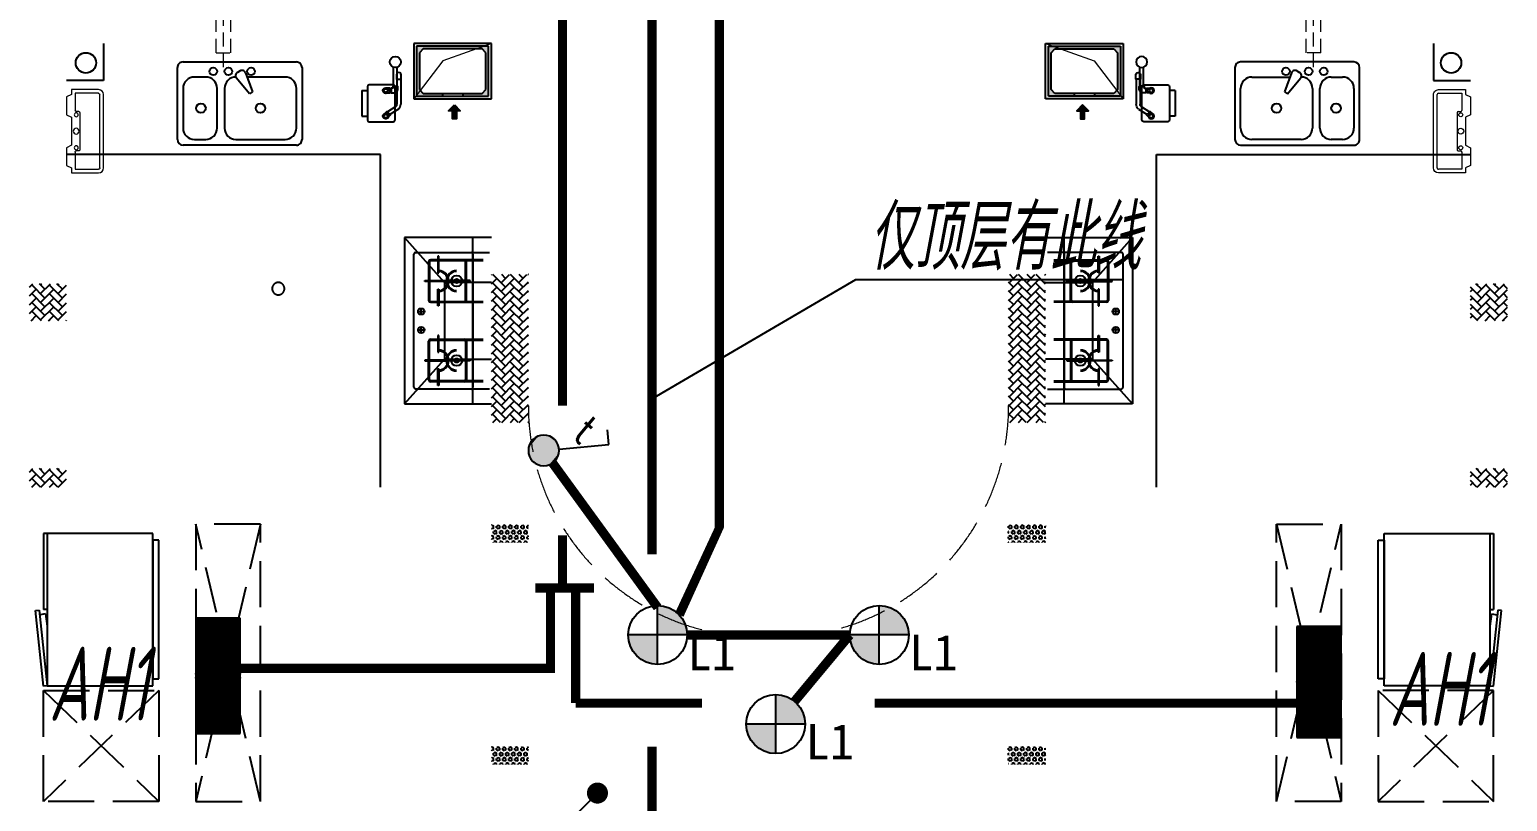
# Model space of a CAD drawing. Extents: x 3443499 to 7125205, y -1700016 to -264854.
# Drawn here: x 3529409 to 3537409, y -1070347 to -1066172 of the extents above; entities that cross this region are included whole.
import ezdxf
from ezdxf.enums import TextEntityAlignment as Align

# ---------------------------------------------------------------- set-up
doc = ezdxf.new("R2010")
doc.units = 0
doc.header["$LTSCALE"] = 1000
doc.header["$MEASUREMENT"] = 0
for name, pattern in [('__DASH', [0.35, 0.25, -0.1]), ('A户型$0$DASH', [0.35, 0.25, -0.1]), ('DASH', [0.35, 0.25, -0.1]), ('HIDDEN', [0.375, 0.25, -0.125])]:
    doc.linetypes.add(name, pattern=pattern)
doc.layers.get('0').update_dxf_attribs({"linetype": 'CONTINUOUS'})
for name, color, linetype in [('!校对', 2, 'CONTINUOUS'), ('5fur', 175, 'CONTINUOUS'), ('AH-FURNITURE', 1, 'CONTINUOUS'), ('DIM-照明', 7, 'CONTINUOUS'), ('E-天花灯具', 92, 'CONTINUOUS'), ('EQUIP-照明', 3, 'CONTINUOUS'), ('EQUIP-箱柜', 3, 'CONTINUOUS'), ('IP-bath&kitchen-JOHNSON', 4, 'CONTINUOUS'), ('LVTRY', 252, 'CONTINUOUS'), ('LWIRE', 4, 'CONTINUOUS'), ('VPIPE-中水', 122, 'CONTINUOUS'), ('WIRE-动力', 7, 'CONTINUOUS'), ('WIRE-照明', 2, 'CONTINUOUS'), ('保温', 6, 'CONTINUOUS'), ('建筑-排气道', 252, 'CONTINUOUS')]:
    doc.layers.add(name, color=color, linetype=linetype)
for name, color, linetype, lineweight in [('PUB_HATCH', 8, 'CONTINUOUS', 9), ('STAIR', 252, 'CONTINUOUS', 20), ('平面-空调室内机', 176, 'CONTINUOUS', 9), ('平面-空调预留孔', 252, 'CONTINUOUS', 15), ('立面-洞口示意', 252, 'CONTINUOUS', 13)]:
    doc.layers.add(name, color=color, linetype=linetype, lineweight=lineweight)
doc.styles.add('_TCH_LABEL', font='COMPLEX', dxfattribs={"bigfont": 'GBCBIG'})
doc.styles.add('_TEL_DIM', font='SIMPLEX', dxfattribs={"width": 0.8, "height": 3.5, "bigfont": 'HZTXT'})
doc.styles.add('DIM_FONT', font='SIMPLEX', dxfattribs={"width": 0.7, "bigfont": 'GBCBIG'})
doc.styles.add('HZTXT', font='gbeitc.shx', dxfattribs={"width": 0.8, "height": 400, "bigfont": 'hztxt.shx'})
doc.styles.get("Standard").update_dxf_attribs({"font": 'gbenor.shx', "bigfont": 'gbcbig.shx'})
doc.styles.add('黑体', font='simhei.ttf')
pattern_1 = [(45, (-1012960.294779111, -343660.6615687997), (0, 47.41575231924514), [100.584, -33.528]), (135, (-1012936.586919111, -343636.9537087997), (3.05311331771918e-15, 47.41575231924513), [100.584, -33.528])]
pattern_2 = [(45, (-1012960.392521861, -342660.6615692861), (0, 47.41575231924514), [100.584, -33.528]), (135, (-1012936.684661862, -342636.9537092861), (3.05311331771918e-15, 47.41575231924513), [100.584, -33.528])]
pattern_3 = [(45, (-503782.4698887531, -516048.4609178798), (0, 47.41575231924514), [100.584, -33.528]), (135, (-503758.7620287531, -516024.7530578797), (3.05311331771918e-15, 47.41575231924513), [100.584, -33.528])]
pattern_4 = [(90, (-503782.4698853028, -517398.4603122922), (-16.49778, 1.010197673501861e-15), [9.525, -19.05]), (210, (-503782.4698853028, -517398.4603122922), (8.248889999999996, -14.28749658604684), [9.525, -19.05]), (150, (-503782.4698853028, -517388.9353122922), (-8.248890000000003, -14.28749658604684), [9.525, -19.05])]
pattern_5 = [(90, (-503782.4698840767, -518598.460312426), (-16.49778, 1.010197673501861e-15), [9.525, -19.05]), (210, (-503782.4698840767, -518598.460312426), (8.248889999999996, -14.28749658604684), [9.525, -19.05]), (150, (-503782.4698840767, -518588.935312426), (-8.248890000000003, -14.28749658604684), [9.525, -19.05])]

# ---------------------------------------------------------------- blocks, each defined once
blk = doc.blocks.new('A$C00A30745')
at = {"layer": '5fur', "color": 252, "linetype": 'A户型$0$DASH'}
for p, q in [((10500.00284333667, 5899.999999862397), (10500.00103445677, 4399.999999427702)), ((10850.00284353783, 5899.999999862397), (10500.00103445677, 4399.999999427702)), ((10850.00284353783, 5899.999999862397), (10500.00284333667, 5899.999999862397)), ((10850.00103465794, 4399.999999427702), (10500.00284333667, 5899.999999862397)), ((10850.00103465794, 4399.999999427702), (10850.00284353783, 5899.999999862397)), ((9675.001893796027, 5000.002983217593), (10300.00284331664, 5000.002983217593)), ((9675.001893796027, 4399.999999427702), (9675.001893796027, 5000.002983217593)), ((9675.001893796027, 5000.002983217593), (10300.00284331664, 4399.999999427702)), ((10300.00284331664, 5000.002983217593), (9675.001893796027, 4399.999999427702)), ((10300.00284331664, 5000.002983217593), (10300.00284331664, 4399.999999427702)), ((10300.00284331664, 4399.999999427702), (9675.001893796027, 4399.999999427702)), ((10500.00103445677, 4399.999999427702), (10850.00103465794, 4399.999999427702))]:
    blk.add_line(p, q, dxfattribs=at)
blk = doc.blocks.new('dongkong')
at = {"layer": '平面-空调预留孔', "color": 8, "linetype": 'HIDDEN', "ltscale": 0.3}
for p, q in [((-603796.0415180789, 210899.900060961), (-603796.0415180789, 210431.4859232727)), ((-603836.0415180789, 210820.9630630909), (-603836.0415180789, 210510.8096162414)), ((-603836.0415180789, 210820.9630630909), (-603756.0415180789, 210820.9630630909)), ((-603756.0415180789, 210820.9630630909), (-603756.0415180789, 210510.8096162414))]:
    blk.add_line(p, q, dxfattribs=at)
blk.add_lwpolyline([(-603756.0415180789, 210510.8096162414), (-603836.0415180789, 210510.8096162414)], dxfattribs=at)
blk = doc.blocks.new('A$C263B1184')
at = {"layer": '保温', "linetype": 'ByBlock', "ltscale": 10}
h = blk.add_hatch(dxfattribs=at)
h.set_pattern_fill('AR-HBONE', color=251, scale=55)
h.set_pattern_definition(pattern_3)
h.paths.add_polyline_path([(-1199.901053229521, 8249.999897828966), (-1199.901094635832, 9049.999290105829), (-1399.901078326628, 9049.999486750748), (-1399.901036920317, 8250.00009447377)])
h = blk.add_hatch(dxfattribs=at)
h.set_pattern_fill('AR-HBONE', color=251, scale=55)
h.set_pattern_definition(pattern_3)
h.paths.add_polyline_path([(1399.901053234527, 8249.999897828966), (1399.901094640838, 9049.999290105829), (1599.901078331633, 9049.999486750748), (1599.901036925323, 8250.00009447377)])
h = blk.add_hatch(dxfattribs=at)
h.set_pattern_fill('AR-HBONE', color=251, scale=55)
h.set_pattern_definition(pattern_2)
h.paths.add_polyline_path([(-3699.998795152118, 8799.99990214809), (-3699.998836558429, 8999.999899138289), (-3899.998820249224, 9000.000095783209), (-3899.998778842913, 8800.000098792894)])
h = blk.add_hatch(dxfattribs=at)
h.set_pattern_fill('AR-HBONE', color=251, scale=55)
h.set_pattern_definition(pattern_2)
h.paths.add_polyline_path([(3899.998795157124, 8799.99990214809), (3899.998836563434, 8999.999899138289), (4099.99882025423, 9000.000095783209), (4099.998778847919, 8800.000098792894)])
h = blk.add_hatch(dxfattribs=at)
h.set_pattern_fill('AR-HBONE', color=251, scale=55)
h.set_pattern_definition(pattern_1)
h.paths.add_polyline_path([(-3699.901048339845, 7899.999902584299), (-3699.90109380841, 7999.999899624672), (-3899.901077499206, 8000.000096269592), (-3899.901032030641, 7900.000099229219)])
h = blk.add_hatch(dxfattribs=at)
h.set_pattern_fill('AR-HBONE', color=251, scale=55)
h.set_pattern_definition(pattern_1)
h.paths.add_polyline_path([(3899.901048344851, 7899.999902584299), (3899.901093813416, 7999.999899624672), (4099.901077504212, 8000.000096269592), (4099.901032035646, 7900.000099229219)])
at = {"layer": '保温', "linetype": 'Continuous', "ltscale": 10}
h = blk.add_hatch(dxfattribs=at)
h.set_pattern_fill('HEX', color=251, scale=10, angle=90, style=0)
h.set_pattern_definition(pattern_4)
h.paths.add_polyline_path([(-1199.901050495275, 7599.999898202543), (-1199.901091185515, 7699.999895693327), (-1399.90107487631, 7700.000092338363), (-1399.90103418607, 7600.000094847346)])
h = blk.add_hatch(dxfattribs=at)
h.set_pattern_fill('HEX', color=251, scale=10, angle=90, style=0)
h.set_pattern_definition(pattern_4)
h.paths.add_polyline_path([(1399.901050500281, 7599.999898202543), (1399.901091190521, 7699.999895693327), (1599.901074881316, 7700.000092338363), (1599.901034191076, 7600.000094847346)])
h = blk.add_hatch(dxfattribs=at)
h.set_pattern_fill('HEX', color=251, scale=10, angle=90, style=0)
h.set_pattern_definition(pattern_5)
h.paths.add_polyline_path([(-1200.00000617106, 6399.999117761559), (-1199.901089959487, 6499.999895559682), (-1399.901073650282, 6500.000092204486), (-1399.999989861855, 6399.999314406363)])
h = blk.add_hatch(dxfattribs=at)
h.set_pattern_fill('HEX', color=251, scale=10, angle=90, style=0)
h.set_pattern_definition(pattern_5)
h.paths.add_polyline_path([(1400.000006176066, 6399.999117761559), (1399.901089964493, 6499.999895559682), (1599.901073655288, 6500.000092204486), (1599.999989866861, 6399.999314406363)])
blk = doc.blocks.new('A$C60D053AF')
at = {"layer": 'AH-FURNITURE', "color": 8}
for p, q in [((192.50000075961, -70.99998518347275), (327.5735938884318, -70.99998518347275)), ((232.5000007597264, -89.99999966996256), (128.2842720070621, -89.99999966996256)), ((232.5000007597264, -109.9999996698461), (128.2842720075278, -109.9999996699626)), ((192.50000075961, -90.99998518347275), (327.5735938884318, -90.99998518347275)), ((245.0000007597264, -129.4999851834727), (245.0000007597264, -122.4999996698461)), ((265.0000007597264, -129.4999851834727), (265.0000007597264, -122.4999996698461)), ((341.7157295121578, -96.85784955974668), (370.0190303710988, -143.1611504186876)), ((355.8578651358839, -82.71571393602062), (384.1611659948248, -129.0190147949615)), ((255.0000007597264, -280.9999851834727), (255.0000007597264, -250.9999851834727)), ((255.0000007597264, -280.9999851834727), (393.0000007597264, -280.9999851834727)), ((393.0000007597264, -280.9999851834727), (393.0000007597264, -250.9999851834727))]:
    blk.add_line(p, q, dxfattribs=at)
for points in [[(170.00000075961, -67.99998518347275, 1), (170.00000075961, -93.99998518358916), (192.50000075961, -93.99998518347275), (192.50000075961, -67.99998518347275)], [(234.0000007597264, -250.9999851834727), (414.0000007597264, -250.9999851834727, 0.4142135623730951), (424.0000007597264, -240.9999851834727), (424.0000007597264, -110.9999851834727, 0.4142135623730951), (414.0000007597264, -100.9999851834727), (234.0000007597264, -100.9999851834727, 0.4142135623730951), (224.0000007597264, -110.9999851834727), (224.0000007597264, -240.9999851834727, 0.4142135623730951)], [(268.0000007597264, -122.4999996698461), (268.0000007597264, -106.9999996698461, 0.4142135623724265), (248.0000007597264, -86.99999966984615), (232.5000007597264, -86.99999966984615), (232.50000075961, -112.9999996698461), (242.0000007597264, -112.9999996698461), (242.0000007597264, -122.4999996698461)], [(242.0000007597264, -151.9999851834727, 1), (268.0000007597264, -151.9999851834727), (268.0000007597264, -129.4999851834727), (242.0000007597264, -129.4999851834727)], [(383.8076126043452, -161.1923733388539, 1), (402.192388915224, -142.8075970279751), (386.2824863384012, -126.8976944513852), (367.8977100276388, -145.282470762264)]]:
    blk.add_lwpolyline(points, format="xyb", close=True, dxfattribs=at)
for centre, radius in [((100.0000007598428, -99.99999967066105), 30), ((255.0000007597264, -151.9999851834727), 15), ((255.0000007597264, -151.9999851834727), 10), ((393.0000007597264, -151.9999851834727), 15), ((393.0000007597264, -151.9999851834727), 10)]:
    blk.add_circle(centre, radius, dxfattribs=at)
for radius in [40, 20]:
    blk.add_arc((327.5735938884318, -110.9999851834727), radius, 45, 90, dxfattribs=at)
blk = doc.blocks.new('FRSDFDGDGDRGDR')
at = {"layer": '平面-空调预留孔', "color": 252}
for p, q in [((699612.3179923807, 775043.9561356568), (699612.3179923807, 775441.1561356868)), ((699618.9179923869, 775447.756135683), (699746.3179923192, 775447.756135683)), ((699746.3179923192, 775447.756135683), (699746.3179923192, 775355.3561357355)), ((699719.9179922946, 775342.156135743), (699719.9179922946, 775142.9561356006)), ((699726.5179923008, 775348.7561357393), (699739.7179923131, 775348.7561357393)), ((699726.5179923008, 775136.3561356043), (699739.7179923131, 775136.3561356043)), ((699746.3179923192, 775129.7561356081), (699746.3179923192, 775037.3561356605)), ((699746.3179923192, 775037.3561356605), (699618.9179923869, 775037.3561356605))]:
    blk.add_line(p, q, dxfattribs=at)
blk.add_lwpolyline([(699766.1179923377, 775166.7161355871), (699792.5179923623, 775153.5161355946), (699792.5179923623, 775057.1561356493), (699766.1179923377, 775043.9561356568), (699766.1179923377, 775017.5561356718), (699618.9179923869, 775017.5561356718, -0.4142135623730951), (699592.5179923623, 775043.9561356568), (699592.5179923623, 775441.1561356868, -0.4142135623730951), (699618.9179923869, 775467.5561356718), (699766.1179923377, 775467.5561356718), (699766.1179923377, 775441.1561356868), (699792.5179923623, 775427.9561356943), (699792.5179923623, 775331.596135749), (699766.1179923377, 775318.3961357565)], format="xyb", close=True, dxfattribs=at)
for centre, radius in [((699739.7179923131, 775331.596135749), 10.55999999400228), ((699739.7179923131, 775243.1561357992), 15.83999999100342), ((699739.7179923131, 775153.5161355946), 10.55999999400228)]:
    blk.add_circle(centre, radius, dxfattribs=at)
for centre, radius, start, end in [((699618.917992382, 775441.1561356819), 6.600000001199078, 89.99999995997936, 179.9999999533093), ((699726.5179922959, 775342.1561357381), 6.600000001199078, 89.99999995997936, 179.9999999533093), ((699739.717992318, 775355.3561357405), 6.600000001206354, 269.9999999599793, 359.9999999533093), ((699726.5179922959, 775142.9561356056), 6.600000001199078, 180.0000000400206, 270.0000000533608), ((699739.717992318, 775129.7561356032), 6.600000001206354, 4.002063966804346e-08, 90.00000005336085), ((699618.917992382, 775043.9561356618), 6.600000001199078, 180.0000000400206, 270.0000000533608)]:
    blk.add_arc(centre, radius, start, end, dxfattribs=at)
blk = doc.blocks.new('*U199')
h = blk.add_hatch(color=5)
h.set_gradient(color1=(0, 0, 255), rotation=180, tint=1)
h.paths.add_polyline_path([(3.524958103184869e-15, -2.819966482547906e-15), (-6.350000000000009, -6.349999999999992), (-6.350000000000001, -2.159000000000014), (-15, -2.158999999999999), (-14.99999999999999, 2.159000000000044), (-6.349999999999993, 2.159000000000029), (-6.349999999999985, 6.350000000000009)])
at = {"color": 0, "linetype": 'Continuous'}
blk.add_lwpolyline([(3.524958103184869e-15, -2.819966482547906e-15), (-6.350000000000009, -6.349999999999992), (-6.350000000000001, -2.159000000000014), (-15, -2.158999999999999), (-14.99999999999999, 2.159000000000044), (-6.349999999999993, 2.159000000000029), (-6.349999999999985, 6.350000000000009)], close=True, dxfattribs=at)
blk = doc.blocks.new('A$C25274923')
at = {"layer": 'PUB_HATCH'}
for points in [[(12184.99999708869, 12384.99939106312), (12184.99999708869, 12114.99939106312), (12044.99999708869, 12114.99939106312), (12044.99999708869, 12129.99939106312), (12149.99999708869, 12129.99939106312), (12169.99999708869, 12149.99939106312), (12169.99999708869, 12349.99939106312), (12149.99999708869, 12369.99939106312), (11829.99999708869, 12369.99939106312), (11809.99999708869, 12349.99939106312), (11809.99999708869, 12149.99939106312), (11829.99999708869, 12129.99939106312), (11934.99999708869, 12129.99939106312), (11934.99999708869, 12114.99939106312), (11794.99999708869, 12114.99939106312), (11794.99999708869, 12384.99939106312)], [(15215.00000291318, 12384.99939106312), (15215.00000291318, 12114.99939106312), (15355.00000291318, 12114.99939106312), (15355.00000291318, 12129.99939106312), (15250.00000291318, 12129.99939106312), (15230.00000291318, 12149.99939106312), (15230.00000291318, 12349.99939106312), (15250.00000291318, 12369.99939106312), (15570.00000291318, 12369.99939106312), (15590.00000291318, 12349.99939106312), (15590.00000291318, 12149.99939106312), (15570.00000291318, 12129.99939106312), (15465.00000291318, 12129.99939106312), (15465.00000291318, 12114.99939106312), (15605.00000291318, 12114.99939106312), (15605.00000291318, 12384.99939106312)]]:
    blk.add_hatch(color=252, dxfattribs=at).paths.add_polyline_path(points)
at = {"color": 252, "linetype": '__DASH'}
for start, end in [(90, 270), (270, 90)]:
    blk.add_arc((11046.51836196519, 11073.64607863827), 33.33333333331393, start, end, dxfattribs=at)
at = {"layer": 'IP-bath&kitchen-JOHNSON', "color": 252}
for p, q in [((10100.00000007357, 12400.0000003702), (10100.00000006799, 12200.0000002936)), ((17299.99999992736, 12400.0000003702), (17299.99999993388, 12200.0000002936)), ((10100.00000006799, 12200.0000002936), (9900.000000059605, 12200.0000002936)), ((17299.99999993388, 12200.0000002936), (17499.99999994226, 12200.0000002936))]:
    blk.add_line(p, q, dxfattribs=at)
at = {"layer": 'LVTRY', "color": 252}
for p, q in [((12199.99999708869, 12399.99939106312), (11779.99999708869, 12399.99939106312)), ((11779.99999708869, 12399.99939106312), (11779.99999708869, 12099.99939106312)), ((12199.99999708869, 12099.99939106312), (12199.99999708869, 12399.99939106312)), ((15200.00000291318, 12399.99939106312), (15620.00000291318, 12399.99939106312)), ((15200.00000291318, 12099.99939106312), (15200.00000291318, 12399.99939106312)), ((15620.00000291318, 12399.99939106312), (15620.00000291318, 12099.99939106312)), ((12184.99999708869, 12384.99939106312), (11794.99999708869, 12384.99939106312)), ((11794.99999708869, 12384.99939106312), (11794.99999708869, 12114.99939106312)), ((11829.99999708869, 12369.99939106312), (11809.99999708869, 12349.99939106312)), ((11809.99999708869, 12349.99939106312), (11809.99999708869, 12149.99939106312)), ((12149.99999708869, 12369.99939106312), (11829.99999708869, 12369.99939106312)), ((12169.99999708869, 12349.99939106312), (12149.99999708869, 12369.99939106312)), ((12169.99999708869, 12149.99939106312), (12169.99999708869, 12349.99939106312)), ((12184.99999708869, 12114.99939106312), (12184.99999708869, 12384.99939106312)), ((15215.00000291318, 12384.99939106312), (15605.00000291318, 12384.99939106312)), ((15215.00000291318, 12114.99939106312), (15215.00000291318, 12384.99939106312)), ((15230.00000291318, 12349.99939106312), (15250.00000291318, 12369.99939106312)), ((15230.00000291318, 12149.99939106312), (15230.00000291318, 12349.99939106312)), ((15250.00000291318, 12369.99939106312), (15570.00000291318, 12369.99939106312)), ((15570.00000291318, 12369.99939106312), (15590.00000291318, 12349.99939106312)), ((15590.00000291318, 12349.99939106312), (15590.00000291318, 12149.99939106312)), ((15605.00000291318, 12384.99939106312), (15605.00000291318, 12114.99939106312)), ((10500.00003751647, 11880.68175826618), (10499.99996831268, 12269.31812190241)), ((10530.68178103119, 12299.9999455479), (11144.31814466743, 12300.00005481718)), ((10839.52288510185, 12251.61373008811), (10825.24978656881, 12243.37314345548)), ((10868.90465515992, 12241.07551259291), (10907.72071224591, 12137.46508541377)), ((11174.99996831268, 12269.31824209867), (11175.00003751647, 11880.68187846243)), ((16225.00003168872, 12269.31824209867), (16224.99996248493, 11880.68187846243)), ((16869.31821897067, 12299.9999455479), (16255.68185533397, 12300.00005481718)), ((16531.09534484148, 12241.07551259291), (16492.27928775549, 12137.46508541377)), ((16560.47711490002, 12251.61373008811), (16574.75021343213, 12243.37314345548)), ((16899.99996248493, 11880.68175826618), (16900.00003168872, 12269.31812190241)), ((10653.4090683274, 12218.1817855835), (10592.0454319641, 12218.18177465652)), ((10890.00654588547, 12127.23780953232), (10819.68527612928, 12212.65867882851)), ((11082.95452287327, 12218.18186207209), (10877.48141378211, 12218.18182548368)), ((16317.04547712859, 12218.18186207209), (16522.51858621929, 12218.18182548368)), ((16509.99345411593, 12127.23780953232), (16580.31472387258, 12212.65867882851)), ((16746.59093167353, 12218.1817855835), (16807.95456803776, 12218.18177465652)), ((10530.68180652708, 12156.81812736602), (10530.68184477184, 11942.04540009331)), ((10714.77275386266, 11942.045432874), (10714.7727156179, 12156.81816014694)), ((10755.68180652708, 12156.81816743151), (10755.68184477184, 11942.04544015857)), ((10907.72071224591, 12137.46508541377), (10890.00654588547, 12127.23780953232)), ((11144.31820840761, 11942.04550936259), (11144.31817016378, 12156.8182366353)), ((11779.99999708869, 12099.99939106312), (12199.99999708869, 12099.99939106312)), ((11794.99999708869, 12114.99939106312), (12184.99999708869, 12114.99939106312)), ((11809.99999708869, 12149.99939106312), (11829.99999708869, 12129.99939106312)), ((11829.99999708869, 12129.99939106312), (12149.99999708869, 12129.99939106312)), ((11829.99999708869, 12129.99939106312), (11829.99999708869, 12129.99939106312)), ((11934.99999708869, 12129.99939106312), (11934.99999708869, 12114.99939106312)), ((12044.99999708869, 12129.99939106312), (12044.99999708869, 12114.99939106312)), ((12149.99999708869, 12129.99939106312), (12169.99999708869, 12149.99939106312)), ((15620.00000291318, 12099.99939106312), (15200.00000291318, 12099.99939106312)), ((15605.00000291318, 12114.99939106312), (15215.00000291318, 12114.99939106312)), ((15250.00000291318, 12129.99939106312), (15230.00000291318, 12149.99939106312)), ((15570.00000291318, 12129.99939106312), (15250.00000291318, 12129.99939106312)), ((15355.00000291318, 12129.99939106312), (15355.00000291318, 12114.99939106312)), ((15465.00000291318, 12129.99939106312), (15465.00000291318, 12114.99939106312)), ((15590.00000291318, 12149.99939106312), (15570.00000291318, 12129.99939106312)), ((15570.00000291318, 12129.99939106312), (15570.00000291318, 12129.99939106312)), ((16255.68179159332, 11942.04550936259), (16255.68182983808, 12156.8182366353)), ((16492.27928775549, 12137.46508541377), (16509.99345411593, 12127.23780953232)), ((16644.31819347432, 12156.81816743151), (16644.31815523002, 11942.04544015857)), ((16685.2272461392, 11942.045432874), (16685.22728438303, 12156.81816014694)), ((16869.31819347432, 12156.81812736602), (16869.31815523002, 11942.04540009331)), ((11144.31822479796, 11850.00005481718), (10530.68186116172, 11849.9999455479)), ((10592.04549206235, 11880.68177465652), (10653.40912842564, 11880.6817855835)), ((10817.04549206235, 11880.68181472202), (11082.95458297106, 11880.68186207209)), ((16255.68177520297, 11850.00005481718), (16869.31813883968, 11849.9999455479)), ((16582.95450793952, 11880.68181472202), (16317.04541703034, 11880.68186207209)), ((16807.95450793952, 11880.68177465652), (16746.59087157575, 11880.6817855835)), ((11599.99999707658, 11799.99997328804), (9899.903003417887, 11800.00018118322)), ((11599.99999707565, 9999.999999793246), (11599.99999707658, 11799.99997328804)), ((15800.00000292482, 11799.99997328804), (17500.09699658304, 11800.00018118322)), ((15800.00000292528, 9999.999999793246), (15800.00000292482, 11799.99997328804)), ((11945.73061151989, 11107.04425320216), (11729.79051045422, 11349.99998654053)), ((12199.99999707658, 11349.99998654053), (11729.79051045422, 11349.99998654053)), ((11729.79051045422, 11349.99998654053), (11729.79051045422, 10449.99998654053)), ((12099.99999707658, 10449.99998654053), (12099.99999707658, 11349.99998654053)), ((15200.00000292435, 11349.99998654053), (15670.20948954718, 11349.99998654053)), ((15300.00000292482, 10449.99998654053), (15300.00000292482, 11349.99998654053)), ((15454.26938848197, 11107.04425320216), (15670.20948954718, 11349.99998654053)), ((15670.20948954718, 11349.99998654053), (15670.20948954718, 10449.99998654053)), ((11779.99999707658, 10539.99998654053), (11779.99999707658, 11259.99998654053)), ((11789.99999707658, 11269.99998654053), (12189.99999707658, 11269.99998654076)), ((11859.99999707658, 11219.99998654076), (11859.99999707658, 11009.99998654076)), ((11864.99999707658, 11219.99998654076), (11864.99999707658, 11009.99998654076)), ((12154.99999707658, 11229.99998654099), (11869.99999707658, 11229.99998654076)), ((12154.99999707658, 11224.99998654099), (11869.99999707658, 11224.99998654076)), ((11910.24999707658, 11249.99998654099), (11910.24999707658, 11159.99998654076)), ((11914.74999707658, 11249.99998654099), (11910.24999707658, 11249.99998654099)), ((11914.74999707658, 11159.99998654076), (11914.74999707658, 11249.99998654099)), ((12059.99999707658, 11009.99998654076), (12059.99999707658, 11219.99998654099)), ((12064.99999707658, 11009.99998654076), (12064.99999707658, 11219.99998654099)), ((12099.99999707658, 11259.99998654076), (12099.99999707658, 10539.99998654053)), ((15610.00000292435, 11269.99998654053), (15210.00000292435, 11269.99998654076)), ((15245.00000292435, 11229.99998654099), (15530.00000292435, 11229.99998654076)), ((15245.00000292435, 11224.99998654099), (15530.00000292435, 11224.99998654076)), ((15300.00000292482, 11259.99998654076), (15300.00000292528, 10539.99998654053)), ((15335.00000292482, 11009.99998654076), (15335.00000292482, 11219.99998654099)), ((15340.00000292482, 11009.99998654076), (15340.00000292482, 11219.99998654099)), ((15485.25000292528, 11159.99998654076), (15485.25000292528, 11249.99998654099)), ((15485.25000292528, 11249.99998654099), (15489.75000292528, 11249.99998654099)), ((15489.75000292528, 11249.99998654099), (15489.75000292528, 11159.99998654076)), ((15535.00000292435, 11219.99998654076), (15535.00000292435, 11009.99998654076)), ((15540.00000292435, 11219.99998654076), (15540.00000292435, 11009.99998654076)), ((15620.00000292435, 10539.99998654053), (15620.00000292435, 11259.99998654053)), ((11910.24999707658, 11159.99998654076), (11914.74999707658, 11159.99998654076)), ((15489.75000292528, 11159.99998654076), (15485.25000292528, 11159.99998654076)), ((11839.99999707704, 11117.24998654099), (11967.49999707704, 11117.24998654099)), ((11839.99999707704, 11112.74998654099), (11839.99999707704, 11117.24998654099)), ((11967.49999707704, 11112.74998654099), (11839.99999707704, 11112.74998654099)), ((11910.24999707658, 10979.99998654053), (11910.24999707658, 11069.99998654076)), ((11910.24999707658, 11069.99998654076), (11914.74999707658, 11069.99998654076)), ((11914.74999707658, 11069.99998654076), (11914.74999707658, 10979.99998654053)), ((12199.99999707658, 11107.04425320216), (11945.73061151989, 11107.04425320216)), ((11945.73061151989, 11107.04425320216), (11945.73061151989, 10691.94571032468)), ((12084.99999707658, 11117.24998654099), (11957.49999707658, 11117.24998654099)), ((11957.49999707658, 11117.24998654099), (11957.49999707658, 11112.74998654099)), ((11957.49999707658, 11112.74998654099), (12084.99999707658, 11112.74998654099)), ((11967.49999707704, 11117.24998654099), (11967.49999707704, 11112.74998654099)), ((12084.99999707658, 11112.74998654099), (12084.99999707658, 11117.24998654099)), ((12099.99999707658, 10691.94571032468), (12099.99999707658, 11107.04425320216)), ((15200.00000292435, 11107.04425320216), (15454.26938848197, 11107.04425320216)), ((15300.00000292482, 10691.94571032468), (15300.00000292482, 11107.04425320216)), ((15315.00000292528, 11117.24998654099), (15442.50000292528, 11117.24998654099)), ((15315.00000292528, 11112.74998654099), (15315.00000292528, 11117.24998654099)), ((15442.50000292528, 11112.74998654099), (15315.00000292528, 11112.74998654099)), ((15560.00000292435, 11117.24998654099), (15432.50000292435, 11117.24998654099)), ((15432.50000292435, 11117.24998654099), (15432.50000292435, 11112.74998654099)), ((15432.50000292435, 11112.74998654099), (15560.00000292435, 11112.74998654099)), ((15442.50000292528, 11117.24998654099), (15442.50000292528, 11112.74998654099)), ((15454.26938848197, 11107.04425320216), (15454.26938848197, 10691.94571032468)), ((15489.75000292528, 11069.99998654076), (15485.25000292528, 11069.99998654076)), ((15485.25000292528, 11069.99998654076), (15485.25000292528, 10979.99998654053)), ((15489.75000292528, 10979.99998654053), (15489.75000292528, 11069.99998654076)), ((15560.00000292435, 11112.74998654099), (15560.00000292435, 11117.24998654099)), ((11819.99999707658, 10930.60318292771), (11819.99999707658, 10969.39679015521)), ((11869.99999707658, 11004.99998654076), (12154.99999707658, 11004.99998654076)), ((11869.99999707658, 10999.99998654076), (12154.99999707658, 10999.99998654076)), ((11914.74999707658, 10979.99998654053), (11910.24999707658, 10979.99998654053)), ((15530.00000292435, 11004.99998654076), (15245.00000292435, 11004.99998654076)), ((15530.00000292435, 10999.99998654076), (15245.00000292435, 10999.99998654076)), ((15485.25000292528, 10979.99998654053), (15489.75000292528, 10979.99998654053)), ((15580.00000292435, 10930.60318292771), (15580.00000292435, 10969.39679015521)), ((11800.60319346376, 10949.99998654053), (11839.39680069126, 10949.99998654053)), ((15599.39680653764, 10949.99998654053), (15560.60319931014, 10949.99998654053)), ((11800.60319346376, 10849.99998654053), (11839.39680069126, 10849.99998654053)), ((11819.99999707658, 10830.60318292771), (11819.99999707658, 10869.39679015521)), ((11869.99999707658, 10799.99998654053), (12154.99999707658, 10799.99998654053)), ((11910.24999707658, 10819.99998654053), (11910.24999707658, 10729.99998654053)), ((11914.74999707658, 10819.99998654053), (11910.24999707658, 10819.99998654053)), ((11914.74999707658, 10729.99998654053), (11914.74999707658, 10819.99998654053)), ((15530.00000292435, 10799.99998654053), (15245.00000292435, 10799.99998654053)), ((15485.25000292528, 10729.99998654053), (15485.25000292528, 10819.99998654053)), ((15485.25000292528, 10819.99998654053), (15489.75000292528, 10819.99998654053)), ((15489.75000292528, 10819.99998654053), (15489.75000292528, 10729.99998654053)), ((15599.39680653764, 10849.99998654053), (15560.60319931014, 10849.99998654053)), ((15580.00000292435, 10830.60318292771), (15580.00000292435, 10869.39679015521)), ((11859.99999707658, 10579.99998654053), (11859.99999707658, 10789.99998654053)), ((11864.99999707658, 10579.99998654053), (11864.99999707658, 10789.99998654053)), ((11869.99999707658, 10794.99998654053), (12154.99999707658, 10794.99998654053)), ((11910.24999707658, 10729.99998654053), (11914.74999707658, 10729.99998654053)), ((12059.99999707658, 10789.99998654053), (12059.99999707658, 10579.99998654053)), ((12064.99999707658, 10789.99998654053), (12064.99999707658, 10579.99998654053)), ((15530.00000292435, 10794.99998654053), (15245.00000292435, 10794.99998654053)), ((15335.00000292482, 10789.99998654053), (15335.00000292482, 10579.99998654053)), ((15340.00000292482, 10789.99998654053), (15340.00000292482, 10579.99998654053)), ((15489.75000292528, 10729.99998654053), (15485.25000292528, 10729.99998654053)), ((15535.00000292435, 10579.99998654053), (15535.00000292435, 10789.99998654053)), ((15540.00000292435, 10579.99998654053), (15540.00000292435, 10789.99998654053)), ((11729.79051045422, 10449.99998654053), (11945.73061151989, 10691.94571032468)), ((11967.49999707704, 10687.24998654053), (11839.99999707704, 10687.24998654053)), ((11839.99999707704, 10687.24998654053), (11839.99999707704, 10682.74998654053)), ((11839.99999707704, 10682.74998654053), (11967.49999707704, 10682.74998654053)), ((11910.24999707658, 10549.99998654053), (11910.24999707658, 10639.99998654053)), ((11910.24999707658, 10639.99998654053), (11914.74999707658, 10639.99998654053)), ((11914.74999707658, 10639.99998654053), (11914.74999707658, 10549.99998654053)), ((11945.73061151989, 10691.94571032468), (12199.99999707658, 10691.94571032468)), ((11957.49999707658, 10682.74998654053), (11957.49999707658, 10687.24998654053)), ((11957.49999707658, 10687.24998654053), (12084.99999707658, 10687.24998654053)), ((12084.99999707658, 10682.74998654053), (11957.49999707658, 10682.74998654053)), ((11967.49999707704, 10682.74998654053), (11967.49999707704, 10687.24998654053)), ((12084.99999707658, 10687.24998654053), (12084.99999707658, 10682.74998654053)), ((15454.26938848197, 10691.94571032468), (15200.00000292435, 10691.94571032468)), ((15442.50000292528, 10687.24998654053), (15315.00000292528, 10687.24998654053)), ((15315.00000292528, 10687.24998654053), (15315.00000292528, 10682.74998654053)), ((15315.00000292528, 10682.74998654053), (15442.50000292528, 10682.74998654053)), ((15432.50000292435, 10682.74998654053), (15432.50000292435, 10687.24998654053)), ((15432.50000292435, 10687.24998654053), (15560.00000292435, 10687.24998654053)), ((15560.00000292435, 10682.74998654053), (15432.50000292435, 10682.74998654053)), ((15442.50000292528, 10682.74998654053), (15442.50000292528, 10687.24998654053)), ((15670.20948954718, 10449.99998654053), (15454.26938848197, 10691.94571032468)), ((15489.75000292528, 10639.99998654053), (15485.25000292528, 10639.99998654053)), ((15485.25000292528, 10639.99998654053), (15485.25000292528, 10549.99998654053)), ((15489.75000292528, 10549.99998654053), (15489.75000292528, 10639.99998654053)), ((15560.00000292435, 10687.24998654053), (15560.00000292435, 10682.74998654053)), ((12154.99999707658, 10574.99998654053), (11869.99999707658, 10574.99998654053)), ((12154.99999707658, 10569.99998654053), (11869.99999707658, 10569.99998654053)), ((15245.00000292435, 10574.99998654053), (15530.00000292435, 10574.99998654053)), ((15245.00000292435, 10569.99998654053), (15530.00000292435, 10569.99998654053)), ((12189.99999707658, 10529.99998654053), (11789.99999707658, 10529.99998654053)), ((11914.74999707658, 10549.99998654053), (11910.24999707658, 10549.99998654053)), ((15210.00000292482, 10529.99998654053), (15610.00000292435, 10529.99998654053)), ((15485.25000292528, 10549.99998654053), (15489.75000292528, 10549.99998654053)), ((11729.79051045422, 10449.99998654053), (12199.99999707658, 10449.99998654053)), ((15670.20948954718, 10449.99998654053), (15200.00000292435, 10449.99998654053)), ((9776.000000014901, 9750.000000235625), (9776.000000014901, 9338.000000241678)), ((9795.195434743538, 9750.000000235625), (9776.000000014901, 9750.000000235625)), ((9795.195434743538, 9750.000000235625), (9795.195434743538, 8926.000000247732)), ((10368.00000000652, 9750.000000235625), (9795.195434743538, 9750.000000235625)), ((10368.00000000652, 8926.000000247732), (10368.00000000652, 9750.000000235625)), ((10400.00000000605, 9713.15446511493), (10368.00000000652, 9713.154465115163)), ((10368.00000000652, 9713.154465115163), (10368.00000000652, 8962.845535368426)), ((10400.00000000605, 8962.845535368426), (10400.00000000605, 9713.15446511493)), ((16999.99999999534, 8962.845535368426), (16999.99999999534, 9713.15446511493)), ((16999.99999999534, 9713.15446511493), (17031.99999999488, 9713.154465115163)), ((17031.99999999488, 8926.000000247732), (17031.99999999488, 9750.000000235625)), ((17031.99999999488, 9750.000000235625), (17604.80456525832, 9750.000000235625)), ((17031.99999999488, 9713.154465115163), (17031.99999999488, 8962.845535368426)), ((17604.80456525832, 9750.000000235625), (17604.80456525832, 8926.000000247732)), ((17604.80456525832, 9750.000000235625), (17623.99999998603, 9750.000000235625)), ((17623.99999998603, 9750.000000235625), (17623.99999998603, 9338.000000241678)), ((9732.55591386836, 9332.204793220386), (9751.531571547035, 9335.131295507541)), ((9776.219777064398, 8923.07349796081), (9732.55591386836, 9332.204793220386)), ((9751.531571547035, 9335.131295507541), (9795.195434743538, 8926.000000247732)), ((9786.435131084174, 9314.703395829769), (9754.869865596294, 9309.83527356456)), ((9795.195434743538, 9338.000000241678), (9776.000000014901, 9338.000000241678)), ((9786.435131084174, 9314.703395829769), (9795.195434743538, 9248.321935627842)), ((17604.80456525832, 9338.000000241678), (17623.99999998603, 9338.000000241678)), ((17648.46842845436, 9335.131295507541), (17604.80456525832, 8926.000000247732)), ((17613.56486891676, 9314.703395829769), (17604.80456525832, 9248.321935627842)), ((17613.56486891676, 9314.703395829769), (17645.13013440464, 9309.83527356456)), ((17623.78022293653, 8923.07349796081), (17667.44408613304, 9332.204793220386)), ((17667.44408613304, 9332.204793220386), (17648.46842845436, 9335.131295507541)), ((10368.00000000652, 8962.845535368426), (10400.00000000605, 8962.845535368426)), ((17031.99999999488, 8962.845535368426), (16999.99999999534, 8962.845535368426)), ((9795.195434743538, 8926.000000247732), (9776.219777064398, 8923.07349796081)), ((9791.572631451301, 8949.490525235655), (9795.195434743538, 8950.04924853798)), ((9795.195434743538, 8926.000000247732), (10368.00000000652, 8926.000000247732)), ((17604.80456525832, 8926.000000247732), (17031.99999999488, 8926.000000247732)), ((17608.42736854963, 8949.490525235655), (17604.80456525832, 8950.04924853798)), ((17604.80456525832, 8926.000000247732), (17623.78022293653, 8923.07349796081))]:
    blk.add_line(p, q, dxfattribs=at)
for centre, radius in [((10694.31815377343, 12248.86361104995), 20.45454545454545), ((10776.13633559132, 12248.86362561909), 20.45454545454545), ((10898.86360831838, 12248.86364747304), 20.45454545454545), ((16501.13639168255, 12248.86364747304), 20.45454545454545), ((16623.86366441008, 12248.86362561909), 20.45454545454545), ((16705.68184622843, 12248.86361104995), 20.45454545454545), ((10627.84091655817, 12049.43178103073), 25.56818181818182), ((10950.00000746734, 12049.43183839694), 25.56818181818182), ((16449.99999253359, 12049.43183839694), 25.56818181818182), ((16772.15908344276, 12049.43178103073), 25.56818181818182), ((12012.49999707658, 11114.99998654076), 29.7), ((12012.49999707658, 11114.99998654076), 11.7), ((15387.50000292435, 11114.99998654076), 29.7), ((15387.50000292435, 11114.99998654076), 11.7), ((11819.99999707658, 10949.99998654053), 16.99680361435897), ((15580.00000292435, 10949.99998654053), 16.99680361435897), ((11819.99999707658, 10849.99998654053), 16.99680361435897), ((15580.00000292435, 10849.99998654053), 16.99680361435897), ((12012.49999707658, 10684.99998654053), 29.7), ((12012.49999707658, 10684.99998654053), 11.7), ((15387.50000292435, 10684.99998654053), 29.7), ((15387.50000292435, 10684.99998654053), 11.7)]:
    blk.add_circle(centre, radius, dxfattribs=at)
for centre, radius, start, end in [((10530.68178649433, 12269.31812736578), 30.68181818181818, 90.00001019192291, 180.0000102052631), ((10835.47706245072, 12225.65899754944), 20.45454545454545, 120.0000101977726, 219.4623322059462), ((10849.75016098283, 12233.89958418207), 20.45454545454545, 20.53768820394702, 120.0000101977726), ((11144.31815013103, 12269.3182366353), 30.68181818181818, 1.020526311535098e-05, 90.00001019192291), ((16255.68184987083, 12269.3182366353), 30.68181818181818, 89.99998978139668, 179.9999897947369), ((16550.2498390181, 12233.89958418207), 20.45454545454545, 59.99998980222747, 159.462311796053), ((16564.52293755114, 12225.65899754944), 20.45454545454545, 320.5376677940538, 59.99998980222747), ((16869.31821350707, 12269.31812736578), 30.68181818181818, 359.9999897947369, 89.99998978139668), ((10592.04544289084, 12156.81813829299), 61.36363636363636, 90.00001019192291, 180.0000102052631), ((10653.4090792546, 12156.81814921997), 61.36363636363636, 1.020526311535098e-05, 90.00001019192291), ((10817.04544289084, 12156.81817835849), 61.36363636363636, 90.00001019192291, 180.0000102052631), ((11082.95453379955, 12156.81822570832), 61.36363636363636, 1.020526311535098e-05, 90.00001019192291), ((16317.04546620138, 12156.81822570832), 61.36363636363636, 89.99998978139668, 179.9999897947369), ((16582.95455711056, 12156.81817835849), 61.36363636363636, 359.9999897947369, 89.99998978139668), ((16746.59092074726, 12156.81814921997), 61.36363636363636, 89.99998978139668, 179.9999897947369), ((16807.95455711056, 12156.81813829299), 61.36363636363636, 359.9999897947369, 89.99998978139668), ((10592.04548113514, 11942.04541102028), 61.36363636363636, 180.0000102052631, 270.0000101919229), ((10653.40911749844, 11942.04542194703), 61.36363636363636, 270.0000101919229, 1.020526311535098e-05), ((10817.04548113514, 11942.04545108555), 61.36363636363636, 180.0000102052631, 270.0000101919229), ((11082.95457204431, 11942.04549843562), 61.36363636363636, 270.0000101919229, 1.020526311535098e-05), ((16317.04542795755, 11942.04549843562), 61.36363636363636, 179.9999897947369, 269.9999897813967), ((16582.95451886673, 11942.04545108555), 61.36363636363636, 269.9999897813967, 359.9999897947369), ((16746.5908825025, 11942.04542194703), 61.36363636363636, 179.9999897947369, 269.9999897813967), ((16807.95451886673, 11942.04541102028), 61.36363636363636, 269.9999897813967, 359.9999897947369), ((10530.68185569812, 11880.68176372955), 30.68181818181818, 180.0000102052631, 270.0000101919229), ((11144.31821933482, 11880.68187299883), 30.68181818181818, 270.0000101919229, 1.020526311535098e-05), ((16255.68178066658, 11880.68187299883), 30.68181818181818, 179.9999897947369, 269.9999897813967), ((16869.31814430282, 11880.68176372955), 30.68181818181818, 269.9999897813967, 359.9999897947369), ((11789.99999707658, 11259.99998654053), 10, 90, 180), ((11869.99999707658, 11219.99998654076), 10, 90, 180), ((11869.99999707658, 11219.99998654076), 5, 90, 180), ((12054.99999707658, 11219.99998654099), 10, 0, 90), ((12054.99999707658, 11219.99998654099), 5, 0, 90), ((12089.99999707658, 11259.99998654076), 10, 0, 90), ((15310.00000292482, 11259.99998654076), 10, 90, 180), ((15345.00000292482, 11219.99998654099), 10, 90, 180), ((15345.00000292482, 11219.99998654099), 5, 90, 180), ((15530.00000292435, 11219.99998654076), 10, 0, 90), ((15530.00000292435, 11219.99998654076), 5, 0, 90), ((15610.00000292435, 11259.99998654053), 10, 0, 90), ((11912.49999707658, 11114.99998654076), 56.7, 2.274239184509701, 87.72576081575498), ((11912.49999707658, 11114.99998654076), 52.2, 2.470411041434399, 87.52958897160592), ((12012.49999707658, 11114.99998654076), 56.7, 92.274239184245, 177.7257608154903), ((12012.49999707658, 11114.99998654076), 52.2, 92.47041102839408, 177.5295889585656), ((15387.50000292435, 11114.99998654076), 56.7, 2.274239184509701, 87.72576081575498), ((15387.50000292435, 11114.99998654076), 52.2, 2.470411041434399, 87.52958897160592), ((15487.50000292482, 11114.99998654076), 56.7, 92.274239184245, 177.7257608154903), ((15487.50000292482, 11114.99998654076), 52.2, 92.47041102839408, 177.5295889585656), ((11912.49999707658, 11114.99998654076), 56.7, 272.274239184245, 357.7257608154903), ((11912.49999707658, 11114.99998654076), 52.2, 272.4704110283941, 357.5295889585656), ((12012.49999707658, 11114.99998654076), 56.7, 182.2742391845097, 267.725760815755), ((12012.49999707658, 11114.99998654076), 52.2, 182.4704110414344, 267.5295889716059), ((15387.50000292435, 11114.99998654076), 56.7, 272.274239184245, 357.7257608154903), ((15387.50000292435, 11114.99998654076), 52.2, 272.4704110283941, 357.5295889585656), ((15487.50000292482, 11114.99998654076), 56.7, 182.2742391845097, 267.725760815755), ((15487.50000292482, 11114.99998654076), 52.2, 182.4704110414344, 267.5295889716059), ((11869.99999707611, 11009.99998654076), 10, 180, 270), ((11869.99999707658, 11009.99998654076), 10, 180, 270), ((11869.99999707658, 11009.99998654076), 5, 180, 270), ((12054.99999707658, 11009.99998654076), 5, 270, 0), ((12054.99999707658, 11009.99998654076), 10, 270, 0), ((15345.00000292482, 11009.99998654076), 10, 180, 270), ((15345.00000292482, 11009.99998654076), 5, 180, 270), ((15530.00000292435, 11009.99998654076), 5, 270, 0), ((15530.00000292435, 11009.99998654076), 10, 270, 0), ((11869.99999707658, 10789.99998654053), 10, 90, 180), ((12054.99999707658, 10789.99998654053), 10, 0, 90), ((15345.00000292482, 10789.99998654053), 10, 90, 180), ((15530.00000292435, 10789.99998654053), 10, 0, 90), ((11869.99999707658, 10789.99998654053), 5, 90, 180), ((11912.49999707658, 10684.99998654053), 56.7, 2.274239184509701, 87.72576081575498), ((11912.49999707658, 10684.99998654053), 52.2, 2.470411041434399, 87.52958897160592), ((12012.49999707658, 10684.99998654053), 56.7, 92.274239184245, 177.7257608154903), ((12012.49999707658, 10684.99998654053), 52.2, 92.47041102839408, 177.5295889585656), ((12054.99999707658, 10789.99998654053), 5, 0, 90), ((15345.00000292482, 10789.99998654053), 5, 90, 180), ((15387.50000292435, 10684.99998654053), 56.7, 2.274239184509701, 87.72576081575498), ((15387.50000292435, 10684.99998654053), 52.2, 2.470411041434399, 87.52958897160592), ((15487.50000292482, 10684.99998654053), 56.7, 92.274239184245, 177.7257608154903), ((15487.50000292482, 10684.99998654053), 52.2, 92.47041102839408, 177.5295889585656), ((15530.00000292435, 10789.99998654053), 5, 0, 90), ((11912.49999707658, 10684.99998654053), 56.7, 272.274239184245, 357.7257608154903), ((11912.49999707658, 10684.99998654053), 52.2, 272.4704110283941, 357.5295889585656), ((12012.49999707658, 10684.99998654053), 56.7, 182.2742391845097, 267.725760815755), ((12012.49999707658, 10684.99998654053), 52.2, 182.4704110414344, 267.5295889716059), ((15387.50000292435, 10684.99998654053), 56.7, 272.274239184245, 357.7257608154903), ((15387.50000292435, 10684.99998654053), 52.2, 272.4704110283941, 357.5295889585656), ((15487.50000292482, 10684.99998654053), 56.7, 182.2742391845097, 267.725760815755), ((15487.50000292482, 10684.99998654053), 52.2, 182.4704110414344, 267.5295889716059), ((11869.99999707658, 10579.99998654053), 10, 180, 270), ((11869.99999707658, 10579.99998654053), 5, 180, 270), ((12054.99999707658, 10579.99998654053), 5, 270, 0), ((12054.99999707658, 10579.99998654053), 10, 270, 0), ((15345.00000292482, 10579.99998654053), 10, 180, 270), ((15345.00000292482, 10579.99998654053), 5, 180, 270), ((15530.00000292435, 10579.99998654053), 5, 270, 0), ((15530.00000292435, 10579.99998654053), 10, 270, 0), ((11789.99999707658, 10539.99998654053), 10, 180, 270), ((12089.99999707658, 10539.99998654053), 10, 270, 0), ((15310.00000292528, 10539.99998654053), 10, 180, 270), ((15610.00000292435, 10539.99998654053), 10, 270, 0)]:
    blk.add_arc(centre, radius, start, end, dxfattribs=at)
at = {"layer": 'STAIR', "color": 252, "linetype": 'DASH'}
blk.add_lwpolyline([(12399.99999980256, 10440.00547507359, 0.4142135623699036), (13649.99999980256, 9190.005475087091), (13749.99999981467, 9190.005475087091, 0.4142135623699035), (14999.99999981467, 10440.00547507359)], format="xyb", dxfattribs=at)
at = {"layer": 'VPIPE-中水', "color": 252, "linetype": 'Continuous'}
for centre in [(10005.19332730956, 12295.00000208546), (17394.80667269044, 12295.00000208546)]:
    blk.add_circle(centre, 55, dxfattribs=at)
at = {"layer": '立面-洞口示意', "color": 252}
for points in [[(12199.99999708869, 12399.99939106312), (11936.44805997424, 12306.05000780616), (11779.99999708869, 12099.99939106312)], [(15200.00000291318, 12399.99939106312), (15463.55194002716, 12306.05000780616), (15620.00000291318, 12099.99939106312)]]:
    blk.add_lwpolyline(points, dxfattribs=at)
at = {"color": 252, "rotation": 270}
blk.add_blockref('A$C60D053AF', (11779.99999708869, 12399.99939103518), dxfattribs=at)
at = {"color": 252, "extrusion": (0, 0, -1), "zscale": -1, "rotation": 270}
blk.add_blockref('A$C60D053AF', (-15620.00000291318, 12399.99939103518), dxfattribs=at)
at = {"color": 252, "xscale": -1}
for name, p in [('FRSDFDGDGDRGDR', (709692.5179923992, -763317.556135264)), ('A$C00A30745', (27299.99999999907, 3900.000007419148))]:
    blk.add_blockref(name, p, dxfattribs=at)
at = {"color": 252}
for name, p in [('FRSDFDGDGDRGDR', (-682292.5179923978, -763317.556135264)), ('A$C263B1184', (13599.99999999721, 2100.000000007218)), ('A$C00A30745', (100.000000002794, 3900.000007419148))]:
    blk.add_blockref(name, p, dxfattribs=at)
at = {"layer": '平面-空调室内机', "color": 252, "ltscale": 0.3, "xscale": -1, "rotation": 180}
blk.add_blockref('dongkong', (614546.0414988934, 223170.8096160889), dxfattribs=at)
at = {"layer": '平面-空调室内机', "color": 252, "ltscale": 0.3, "rotation": 180}
blk.add_blockref('dongkong', (-587146.0414988929, 223170.8096160889), dxfattribs=at)
at = {"layer": '建筑-排气道', "color": 252, "yscale": 5, "zscale": 5}
for p, xscale, rotation in [((11999.90304956306, 12067.68712028861), 5, 90), ((15400.09695043787, 12067.68712028861), -5, 270)]:
    blk.add_blockref('*U199', p, dxfattribs=dict(at, xscale=xscale, rotation=rotation))
at = {"layer": 'LVTRY', "color": 252, "style": 'DIM_FONT', "text_generation_flag": 4, "width": 0.7999999999883586, "flags": 9}
for tag, p in [('XSIZE', (10837.49996303208, 12298.97142875381)), ('YSIZE', (10837.49996303208, 12298.97142875381)), ('XSIZE', (38237.49996303394, 12298.97142875381)), ('YSIZE', (38237.49996303394, 12298.97142875381)), ('XSIZE', (38237.68971069483, 12298.97142875381)), ('YSIZE', (38237.68971069483, 12298.97142875381))]:
    blk.add_attdef(tag, p, '', height=0.5000000000000079, rotation=90.00001020109428, dxfattribs=at)
at = {"layer": 'LVTRY', "color": 252, "style": 'DIM_FONT', "width": 0.8, "flags": 9}
for tag, p in [('XSIZE', (16562.50003696885, 12298.97142875381)), ('YSIZE', (16562.50003696885, 12298.97142875381)), ('XSIZE', (43962.50003697071, 12298.97142875381)), ('YSIZE', (43962.50003697071, 12298.97142875381)), ('XSIZE', (43962.6897846316, 12298.97142875381)), ('YSIZE', (43962.6897846316, 12298.97142875381))]:
    blk.add_attdef(tag, p, '', height=0.5, rotation=89.99998979807198, dxfattribs=at)
blk = doc.blocks.new('*X8')
at = {"color": 0}
for p, q in [((-250, 32.84271247461896), (-82.84271247461896, 200)), ((-250, 68.19805153394634), (-118.1980515339463, 200)), ((-250, 103.5533905932737), (-153.5533905932737, 200)), ((-250, 138.9087296526011), (-188.9087296526011, 200)), ((-250, 174.2640687119285), (-224.2640687119285, 200)), ((-247.4873734152916, 0), (-47.48737341529158, 200)), ((-212.1320343559642, 0), (-12.13203435596424, 200)), ((-176.7766952966369, 0), (23.22330470336314, 200)), ((-141.4213562373095, 0), (58.57864376269053, 200)), ((-106.0660171779821, 0), (93.93398282201788, 200)), ((-70.71067811865474, 0), (129.2893218813453, 200)), ((-35.35533905932737, 0), (164.6446609406726, 200)), ((0, 0), (200, 200)), ((35.35533905932737, 0), (235.3553390593274, 200)), ((70.71067811865474, 0), (250, 179.2893218813453)), ((106.0660171779821, 0), (250, 143.9339828220179)), ((141.4213562373095, 0), (250, 108.5786437626905)), ((176.7766952966369, 0), (250, 73.22330470336315)), ((212.1320343559642, 0), (250, 37.86796564403577)), ((247.4873734152916, 0), (250, 2.512626584708425))]:
    blk.add_line(p, q, dxfattribs=at)
blk = doc.blocks.new('$equip$00001421')
for p, q in [((0.75, 0.5999999999985448), (-0.75, 0.5999999999985448)), ((-0.75, 0.5999999999985448), (-0.75, 0)), ((0.75, 0), (0.75, 0.5999999999985448)), ((-0.75, 0), (0.75, 0))]:
    blk.add_line(p, q)
at = {"const_width": 0.6000000000000001}
blk.add_lwpolyline([(-0.75, 0.2999999999992724), (0.75, 0.2999999999992724)], dxfattribs=at)
for p in [(0, 0.5999999999985448), (-0.75, 0.2999999999992724), (0.75, 0.2999999999992724), (0, 0)]:
    blk.add_point(p)
at = {"xscale": 0.00300000000061118, "yscale": 0.00300000000061118, "zscale": 0.00300000000061118}
blk.add_blockref('*X8', (0, 0), dxfattribs=at)
at = {"style": '_TCH_LABEL', "flags": 9}
blk.add_attdef('A', (0, 0), '', height=2e-05, dxfattribs=at)
blk = doc.blocks.new('$TelecSys$00000080')
for p, q in [((-0.7000000000007276, -0.7000000000007276), (0, 0)), ((0.1041666666678793, 0.1041666666660603), (0.1041666666678793, 0.1041666666660603)), ((-0.1041666666678793, -0.1041666666660603), (-0.1041666666678793, -0.1041666666660603))]:
    blk.add_line(p, q)
at = {"const_width": 0.1425}
blk.add_lwpolyline([(0.07125000000087311, 0, 1), (-0.07125000000087311, 0, 1)], format="xyb", close=True, dxfattribs=at)
blk.add_solid([(-0.6300000000010186, -0.7700000000004366), (-0.7700000000004366, -0.6299999999991996), (-1.150000000001455, -1.149999999999636)])
at = {"width": 0.8, "flags": 9}
blk.add_attdef('A', (0, 0), '', height=2e-05, rotation=180, dxfattribs=at)
blk = doc.blocks.new('111')
at = {"layer": 'E-天花灯具'}
h = blk.add_hatch(color=251, dxfattribs=at)
h.paths.add_polyline_path([(-10016889.63726535, -2841423.80317555), (-10016849.63726535, -2841423.80317555, 0.414213562373095), (-10016889.63726535, -2841383.80317555)])
h.paths.add_polyline_path([(-10016929.63726535, -2841423.80317555, 0.414213562373095), (-10016889.63726535, -2841463.80317555), (-10016889.63726535, -2841423.80317555)])
for p, q in [((-10016889.63726535, -2841463.80317555), (-10016889.63726535, -2841383.80317555)), ((-10016849.63726535, -2841423.80317555), (-10016929.63726535, -2841423.80317555))]:
    blk.add_line(p, q, dxfattribs=at)
blk.add_circle((-10016889.63726535, -2841423.80317555), 40.00000000009442, dxfattribs=at)
at = {"layer": 'E-天花灯具', "style": '黑体'}
blk.add_text('L1', height=48.00000000015367, dxfattribs=at).set_placement((-10016849.17937545, -2841471.508068854))
blk = doc.blocks.new('$equip$00001822')
for p, q in [((0.1473139127483591, 0.3556472460822988), (0.625, 0.8333333333339397)), ((0.625, 0.8333333333339397), (0.7664213562384248, 0.6919119770955149))]:
    blk.add_line(p, q)
blk.add_circle((0, 0.2083333333339397), 0.2083333333334168)
for p in [(0, 0.4166666666660603), (-0.2083333333357587, 0.2083333333339397), (0.2083333333357587, 0.2083333333339397), (-0.01544940226449398, 0.0005736313996749232)]:
    blk.add_point(p)
for points in [[(0, 0.4166666666660603), (0, 0.4166666666660603), (-0.1041666666715173, 0.3887552924552438), (0.1041666666715173, 0.3887552924552438)], [(-0.1804219591213041, 0.312500000001819), (0.1804219591213041, 0.312500000001819), (-0.2083333333284827, 0.2083333333339397), (0.2083333333284827, 0.2083333333339397)], [(-0.1804219591213041, 0.1041666666660603), (0.1804219591213041, 0.1041666666660603), (-0.2083333333284827, 0.2083333333339397), (0.2083333333284827, 0.2083333333339397)], [(-0.1041666666715173, 0.3887552924552438), (0.1041666666715173, 0.3887552924552438), (-0.1804219591213041, 0.312500000001819), (0.1804219591213041, 0.312500000001819)], [(-0.1041666666715173, 0.02791137421263556), (0.1041666666715173, 0.02791137421263556), (-0.1804219591213041, 0.1041666666660603), (0.1804219591213041, 0.1041666666660603)], [(0, 1.818989403545856e-12), (0, 1.818989403545856e-12), (-0.1041666666715173, 0.02791137421263556), (0.1041666666715173, 0.02791137421263556)]]:
    blk.add_solid(points)
at = {"color": 7, "style": '_TEL_DIM'}
blk.add_attdef('$TEXT$', text='', height=0.4, dxfattribs=at).set_placement((0.5805799275694881, 0.4645799965601327), align=Align.MIDDLE_CENTER)
at = {"color": 7, "style": '_TEL_DIM', "flags": 1}
blk.add_attdef('A', text='', height=2e-05, dxfattribs=at).set_placement((0, 0), align=Align.MIDDLE_CENTER)

msp = doc.modelspace()

# ---------------------------------------------------------------- block references
at = {"layer": '!校对'}
msp.add_blockref('A$C25274923', (3519709.120511715, -1078646.619595962), dxfattribs=at)

# ---------------------------------------------------------------- next in the draw order: linework, layer by layer
at = {"layer": '!校对', "color": 3}
for p, q in [((3533879.348392366, -1067525.566599318), (3532778.913276406, -1068169.249312019)), ((3535323.327317207, -1067525.566599318), (3533879.348392366, -1067525.566599318))]:
    msp.add_line(p, q, dxfattribs=at)
at = {"layer": 'WIRE-动力', "color": 2, "const_width": 50}
msp.add_lwpolyline([(3532778.913276406, -1069009.286846493), (3532778.913276407, -1065929.921848426), (3531917.739229825, -1065929.921848554)], dxfattribs=at)
at = {"layer": 'WIRE-动力', "color": 6, "const_width": 50}
for points in [[(3532294.158050254, -1066068.110563787), (3532294.158050298, -1068206.619596006)], [(3532294.158050306, -1068906.501314003), (3532294.158050308, -1069022.595434723)], [(3532294.158050308, -1069022.595434723), (3532294.158050238, -1069192.405494798)], [(3532229.054720405, -1069192.405494798), (3532229.054720405, -1069626.730881981), (3530550.863189346, -1069626.730881989)], [(3532465.387184969, -1069192.405494798), (3532146.520303542, -1069192.405494798)], [(3532365.901258215, -1069192.405494798), (3532365.901258215, -1069814.933279843)], [(3532365.901258215, -1069814.933279843), (3533048.387350282, -1069814.93336934)], [(3533983.523973233, -1069814.933491969), (3536269.11888244, -1069814.933791688)]]:
    msp.add_lwpolyline(points, dxfattribs=at)
at = {"layer": 'WIRE-照明', "color": 2, "const_width": 50}
for points in [[(3533300.228527919, -1065579.373649726), (3533143.558642824, -1065820.736785048), (3533143.558642802, -1068871.497197979), (3532926.219809962, -1069337.368810103)], [(3532238.790688878, -1068514.077578688), (3532809.073226199, -1069297.864646874)], [(3532778.913276406, -1070050.897354064), (3532778.913276406, -1071484.241949164)]]:
    msp.add_lwpolyline(points, dxfattribs=at)
at = {"layer": 'WIRE-照明', "color": 2, "linetype": 'Continuous', "const_width": 50}
for points in [[(3532969.073226199, -1069446.348982211), (3533849.073226199, -1069446.348982211)], [(3533550.373977433, -1069805.261081052), (3533849.073226199, -1069446.348982211)]]:
    msp.add_lwpolyline(points, dxfattribs=at)

# ---------------------------------------------------------------- next in the draw order: block references
at = {"layer": 'E-天花灯具', "xscale": 4, "yscale": 4, "zscale": 4}
for p in [(43600367.6222876, 10296248.86371999), (43601567.6222876, 10296248.86371999), (43601006.57326511, 10295766.96981836)]:
    msp.add_blockref('111', p, dxfattribs=at)
at = {"layer": 'EQUIP-照明', "color": 2}
ref = msp.add_blockref('$equip$00001822', (3532128.477136554, -1068394.858749467), dxfattribs=dict(at, xscale=-400, yscale=400, zscale=400, rotation=230.1474425446566))
ref.add_attrib('$TEXT$', 't', dxfattribs={"layer": '0', "color": 7, "height": 160, "rotation": 320.1474425575494, "style": '_TEL_DIM'}).set_placement((3532419.957163061, -1068335.65896714), align=Align.MIDDLE_CENTER)
at = {"layer": 'EQUIP-箱柜', "color": 2}
for p, xscale, yscale, zscale, rotation in [((3530309.120511718, -1069655.851914648), 400, 400, 400, 270.0000000002312), ((3530309.12214481, -1069678.685586994), 400, 400, 400, 269.999999999911), ((3536509.118878623, -1069700.206562676), 400.0000000000006, 400.0000000000006, 400.0000000000006, 89.99999248656573)]:
    msp.add_blockref('$equip$00001421', p, dxfattribs=dict(at, xscale=xscale, yscale=yscale, zscale=zscale, rotation=rotation))
at = {"layer": 'LWIRE', "color": 1, "xscale": 400, "yscale": 400, "zscale": 400}
msp.add_blockref('$TelecSys$00000080', (3532483.254179226, -1070301.416957302), dxfattribs=at)

# ---------------------------------------------------------------- next in the draw order: texts
at = {"layer": 'DIM-照明', "style": 'HZTXT', "width": 0.7}
msp.add_text('仅顶层有此线', height=350, dxfattribs=at).set_placement((3533951.269975531, -1067470.954242895))
at = {"layer": 'DIM-照明', "color": 6, "linetype": 'Continuous', "style": 'HZTXT', "width": 0.7}
for p in [(3529784.483266955, -1069709.983783559), (3537040.374165198, -1069737.919656344)]:
    msp.add_text('AH1', height=400, dxfattribs=at).set_placement(p, align=Align.MIDDLE)

doc.saveas('drawing.dxf')
